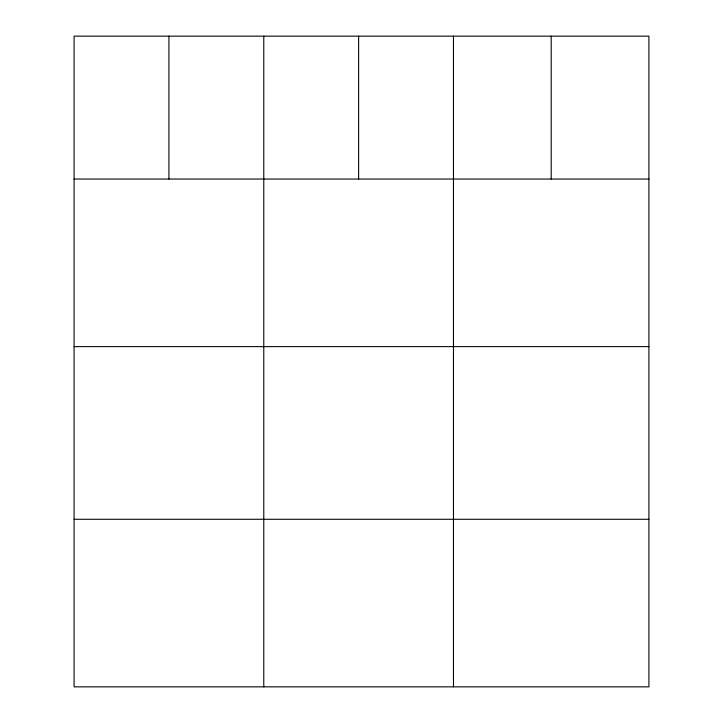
<?xml version="1.0" encoding="UTF-8"?>
<svg xmlns="http://www.w3.org/2000/svg" width="723" height="723" viewBox="0 0 723 723"><rect width="100%" height="100%" fill="white"/><g stroke="black" fill="none" stroke-linecap="round" stroke-linejoin="round"><path stroke-width="1.08" d="M648.911 179.042L648.911 686.85L74.089 686.85L74.089 36.15L648.911 36.15L648.911 179.042L74.089 179.042M74.089 346.624L648.911 346.624M74.089 519.277L648.911 519.277M551.197 36.15L551.197 179.042M453.475 36.15L453.475 686.85M358.626 36.15L358.626 179.042M263.778 36.15L263.778 686.85M168.929 36.15L168.929 179.042"/></g></svg>
